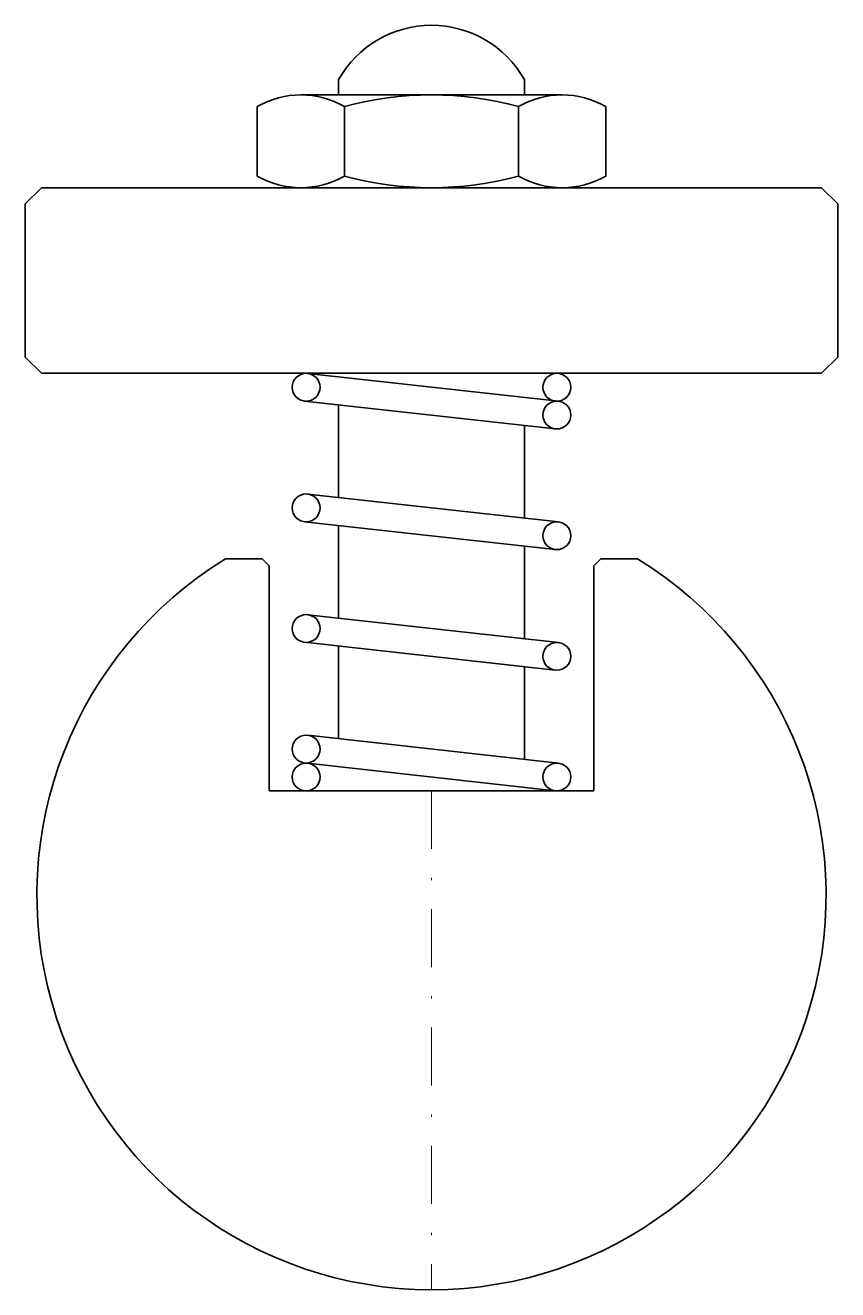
# Model space of a CAD drawing. Header units: millimetres. Extents: x -17.5 to 17.5, y 0 to 54.5.
import ezdxf

# ---------------------------------------------------------------- set-up
doc = ezdxf.new("R2010")
doc.units = ezdxf.units.MM
doc.header["$LTSCALE"] = 5
doc.linetypes.add('AUSGEZOGEN', pattern=[0])
doc.linetypes.add('DASHDOT', pattern=[1, 0.5, -0.25, 0, -0.25])
doc.layers.add('2', color=7, linetype='Continuous')

# ---------------------------------------------------------------- blocks, each defined once
blk = doc.blocks.new('40_001_013_nNn01')
at = {"layer": '2', "color": 7, "linetype": 'AUSGEZOGEN', "lineweight": 35}
for p, q in [((-4, 52.165), (-4, 51.5)), ((4, 52.165), (4, 51.5)), ((-5.629, 51.5), (5.629, 51.5)), ((-7.506, 48), (-7.506, 51)), ((-3.753, 48), (-3.753, 51)), ((3.753, 48), (3.753, 51)), ((7.506, 48), (7.506, 51)), ((-17.5, 46.8), (-16.8, 47.5)), ((16.8, 47.5), (-16.8, 47.5)), ((17.5, 46.8), (16.8, 47.5)), ((-17.5, 46.8), (-17.5, 40.2)), ((17.5, 40.2), (17.5, 46.8)), ((-16.8, 39.5), (-17.5, 40.2)), ((16.8, 39.5), (17.5, 40.2)), ((-16.8, 39.5), (16.8, 39.5)), ((-5.334, 39.496), (5.466, 38.296)), ((-5.466, 38.304), (5.334, 37.104)), ((-4, 38.141), (-4, 34.148)), ((4, 37.252), (4, 33.259)), ((-5.334, 34.296), (5.466, 33.096)), ((-5.466, 33.104), (5.334, 31.904)), ((-4, 32.941), (-4, 28.948)), ((4, 32.052), (4, 28.059)), ((-5.334, 29.096), (5.466, 27.896)), ((-5.466, 27.904), (5.334, 26.704)), ((-4, 27.741), (-4, 23.748)), ((4, 26.852), (4, 22.859)), ((-5.334, 23.896), (5.466, 22.696)), ((-5.466, 22.704), (5.334, 21.504))]:
    blk.add_line(p, q, dxfattribs=at)
for centre in [(-5.4, 38.9), (5.4, 38.9), (5.4, 37.7), (-5.4, 33.7), (5.4, 32.5), (-5.4, 28.5), (5.4, 27.3), (-5.4, 23.3), (-5.4, 22.1), (5.4, 22.1)]:
    blk.add_circle(centre, 0.6, dxfattribs=at)
for centre, radius, start, end in [((0, 49.907), 4.593, 29.4467, 150.5533), ((-5.629, 47.729), 3.771, 60.1583, 119.8417), ((0, 37.167), 14.333, 74.8218, 105.1782), ((5.629, 47.729), 3.771, 60.1583, 119.8417), ((-5.629, 51.271), 3.771, 240.1583, 299.8417), ((0, 61.833), 14.333, 254.8218, 285.1782), ((5.629, 51.271), 3.771, 240.1583, 299.8417)]:
    blk.add_arc(centre, radius, start, end, dxfattribs=at)
blk = doc.blocks.new('40002_013_nNn00')
blk.add_blockref('40_001_013_nNn01', (0, 0))

msp = doc.modelspace()

# ---------------------------------------------------------------- linework, layer by layer
at = {"layer": '2', "color": 7, "linetype": 'AUSGEZOGEN', "lineweight": 35}
for p, q in [((-7.3, 31.5), (-8.874, 31.5)), ((-7, 31.2), (-7.3, 31.5)), ((-7, 21.5), (-7, 31.2)), ((7.3, 31.5), (7, 31.2)), ((7, 31.2), (7, 21.5)), ((8.874, 31.5), (7.3, 31.5)), ((7, 21.5), (-7, 21.5))]:
    msp.add_line(p, q, dxfattribs=at)
at = {"layer": '2', "color": 7, "linetype": 'DASHDOT', "lineweight": 18}
msp.add_line((0, 21.5), (0, 0), dxfattribs=at)
at = {"layer": '2', "color": 7, "linetype": 'AUSGEZOGEN', "lineweight": 35}
msp.add_arc((0, 17), 17, 121.467, 58.533, dxfattribs=at)

# ---------------------------------------------------------------- block references
msp.add_blockref('40002_013_nNn00', (0, 0))

doc.saveas('drawing.dxf')
